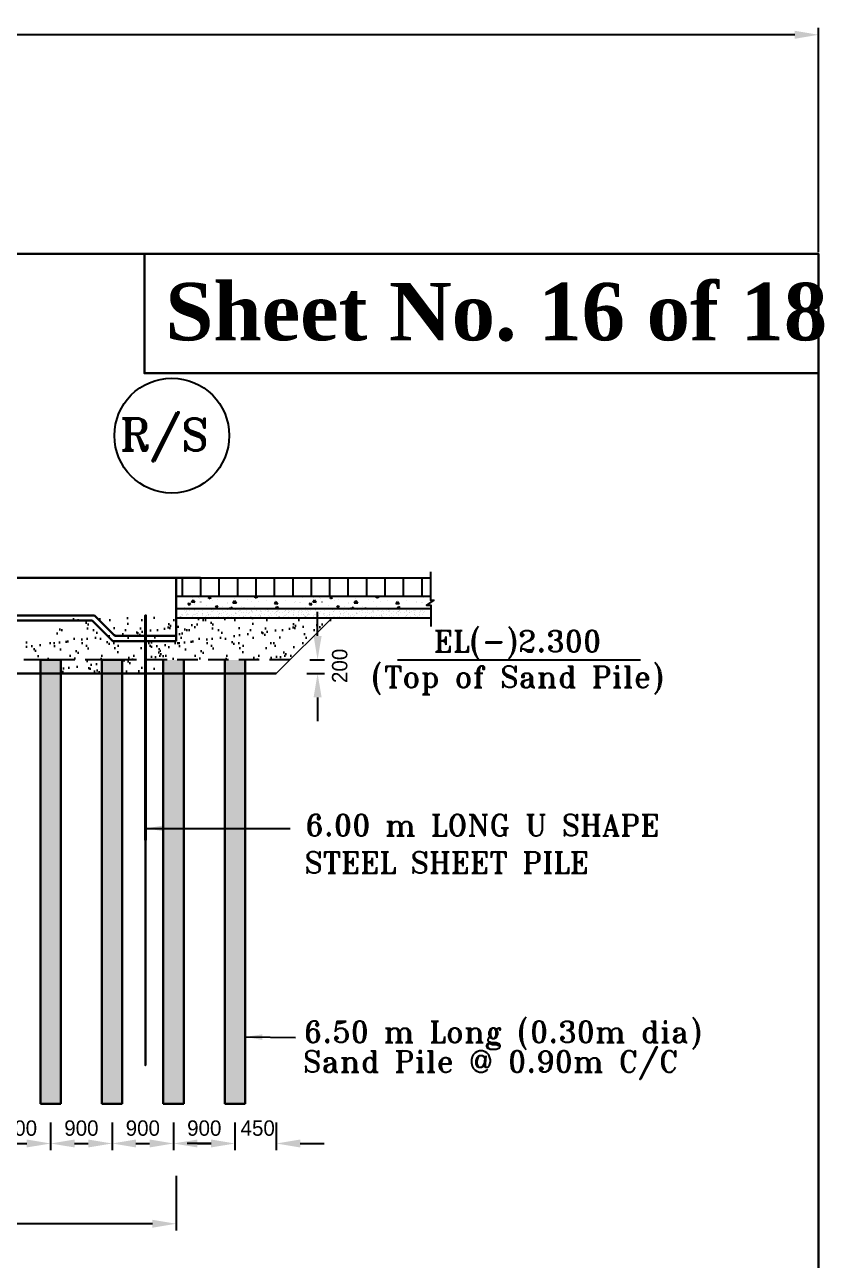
# Model space of a CAD drawing. Extents: x -1206532 to 786809, y -4288605 to 172932.
# Drawn here: x 489021 to 500734, y -4233488 to -4215402 of the extents above; entities that cross this region are included whole.
import ezdxf

# ---------------------------------------------------------------- set-up
doc = ezdxf.new("R2010")
doc.units = 0
doc.header["$LTSCALE"] = 300
doc.header["$MEASUREMENT"] = 0
doc.linetypes.add('DASHED', pattern=[0.75, 0.5, -0.25])
doc.layers.get('0').update_dxf_attribs({"linetype": 'CONTINUOUS'})
doc.layers.get('DEFPOINTS').update_dxf_attribs({"linetype": 'CONTINUOUS'})
doc.layers.add('LINE', color=7, linetype='CONTINUOUS')
doc.layers.add('Other line', color=7, linetype='CONTINUOUS', lineweight=15)
doc.styles.add('BIG', font='ROMANT.SHX')
doc.dimstyles.new('3', dxfattribs={"dimtxt": 225, "dimasz": 350, "dimexe": 100, "dimexo": 25, "dimgap": 9, "dimtad": 0, "dimdec": 0, "dimzin": 0, "dimdsep": 46, "dimtxsty": 'Standard', "dimcen": 0, "dimclrd": 5, "dimclre": 6, "dimclrt": 1, "dimadec": 0, "dimazin": 0, "dimtfac": 1, "dimtdec": 0, "dimtofl": 0, "dimtmove": 2, "dimatfit": 3, "dimfxl": 1, "dimtolj": 1, "dimtzin": 0, "dimarcsym": 0})
pattern_1 = [(37.5, (-172296.67, -1238010.54), (-4.724502, 144.5117827), [0, -114, 0, -127.5, 0, -121.875]), (7.5, (-172296.67, -1238010.54), (132.733253, 211.660955), [0, -61.5, 0, -102.75, 0, -39.375]), (327.5, (-172388.92, -1238010.54), (233.5606396, 0.424429), [0, -37.5, 0, -135, 0, -176.25]), (317.5, (-172388.92, -1238010.54), (225.459495, 65.825667), [0, -18.75, 0, -88.5, 0, -101.25])]
pattern_2 = [(37.5, (-171396.67, -1238010.54), (-4.724502, 144.5117827), [0, -114, 0, -127.5, 0, -121.875]), (7.5, (-171396.67, -1238010.54), (132.733253, 211.660955), [0, -61.5, 0, -102.75, 0, -39.375]), (327.5, (-171488.92, -1238010.54), (233.5606396, 0.424429), [0, -37.5, 0, -135, 0, -176.25]), (317.5, (-171488.92, -1238010.54), (225.459495, 65.825667), [0, -18.75, 0, -88.5, 0, -101.25])]
pattern_3 = [(37.5, (-147595.84, 279.79), (-9.449004, 289.023565), [0, -228, 0, -255, 0, -243.75]), (7.5, (-147595.84, 279.8), (265.466506, 423.32191), [0, -123, 0, -205.5, 0, -78.75]), (327.5, (-147780.34, 279.79), (467.12128, 0.848858), [0, -75, 0, -270, 0, -352.5]), (317.5, (-147780.34, 279.8), (450.91899, 131.651335), [0, -37.5, 0, -177, 0, -202.5])]
pattern_4 = [(37.5, (-174096.67, -1238010.54), (-4.724502, 144.5117827), [0, -114, 0, -127.5, 0, -121.875]), (7.5, (-174096.67, -1238010.54), (132.733253, 211.660955), [0, -61.5, 0, -102.75, 0, -39.375]), (327.5, (-174188.92, -1238010.54), (233.5606396, 0.424429), [0, -37.5, 0, -135, 0, -176.25]), (317.5, (-174188.92, -1238010.54), (225.459495, 65.825667), [0, -18.75, 0, -88.5, 0, -101.25])]
pattern_5 = [(37.5, (-173196.67, -1238010.54), (-4.724502, 144.5117827), [0, -114, 0, -127.5, 0, -121.875]), (7.5, (-173196.67, -1238010.54), (132.733253, 211.660955), [0, -61.5, 0, -102.75, 0, -39.375]), (327.5, (-173288.92, -1238010.54), (233.5606396, 0.424429), [0, -37.5, 0, -135, 0, -176.25]), (317.5, (-173288.92, -1238010.54), (225.459495, 65.825667), [0, -18.75, 0, -88.5, 0, -101.25])]

# ---------------------------------------------------------------- blocks, each defined once
blk = doc.blocks.new('*D510')
at = {"layer": 'DEFPOINTS', "color": 0, "lineweight": 30}
for p in [(500651, -4215549), (417919, -4218757), (500651, -4218757)]:
    blk.add_point(p, dxfattribs=at)
at = {"layer": 'LINE', "color": 6, "lineweight": -2}
for p, q in [((417919, -4218732), (417919, -4215449)), ((500651, -4218732), (500651, -4215449))]:
    blk.add_line(p, q, dxfattribs=at)
at = {"layer": 'LINE', "color": 5, "lineweight": -2}
for p, q in [((418269, -4215549), (458751, -4215549)), ((500301, -4215549), (459819, -4215549))]:
    blk.add_line(p, q, dxfattribs=at)
at = {"layer": 'LINE', "color": 5, "lineweight": 30}
for points in [[(418269, -4215491), (418269, -4215608), (417919, -4215549)], [(500301, -4215491), (500301, -4215608), (500651, -4215549)]]:
    blk.add_solid(points, dxfattribs=at)
at = {"layer": 'LINE', "color": 1, "lineweight": 30, "insert": (459285, -4215549), "char_height": 225, "attachment_point": 5}
blk.add_mtext('\\A1;82732', dxfattribs=at)
blk = doc.blocks.new('*D646')
at = {"layer": 'DEFPOINTS', "color": 0, "lineweight": 30}
for p in [(488501, -4231445), (489401, -4231445), (489401, -4231778)]:
    blk.add_point(p, dxfattribs=at)
at = {"layer": 'Other line', "color": 0, "linetype": 'ByBlock', "lineweight": -2}
for p, q in [((488501, -4231470), (488501, -4231878)), ((489401, -4231470), (489401, -4231878))]:
    blk.add_line(p, q, dxfattribs=at)
at = {"layer": 'Other line', "linetype": 'ByBlock', "lineweight": -2}
blk.add_line((488851, -4231778), (489051, -4231778), dxfattribs=at)
at = {"layer": 'Other line', "lineweight": 30}
for points in [[(488851, -4231720), (488851, -4231836), (488501, -4231778)], [(489051, -4231720), (489051, -4231836), (489401, -4231778)]]:
    blk.add_solid(points, dxfattribs=at)
at = {"layer": 'Other line', "color": 0, "lineweight": 30, "insert": (488951, -4231554), "char_height": 225, "attachment_point": 5}
blk.add_mtext('\\A1;900', dxfattribs=at)
blk = doc.blocks.new('*D647')
at = {"layer": 'DEFPOINTS', "color": 0, "lineweight": 30}
for p in [(491201, -4231445), (492101, -4231445), (492101, -4231778)]:
    blk.add_point(p, dxfattribs=at)
at = {"layer": 'Other line', "color": 0, "linetype": 'ByBlock', "lineweight": -2}
for p, q in [((491201, -4231470), (491201, -4231878)), ((492101, -4231470), (492101, -4231878))]:
    blk.add_line(p, q, dxfattribs=at)
at = {"layer": 'Other line', "linetype": 'ByBlock', "lineweight": -2}
blk.add_line((491551, -4231778), (491751, -4231778), dxfattribs=at)
at = {"layer": 'Other line', "lineweight": 30}
for points in [[(491551, -4231720), (491551, -4231836), (491201, -4231778)], [(491751, -4231720), (491751, -4231836), (492101, -4231778)]]:
    blk.add_solid(points, dxfattribs=at)
at = {"layer": 'Other line', "color": 0, "lineweight": 30, "insert": (491651, -4231554), "char_height": 225, "attachment_point": 5}
blk.add_mtext('\\A1;900', dxfattribs=at)
blk = doc.blocks.new('*D625')
at = {"layer": 'DEFPOINTS', "color": 0, "lineweight": 30}
for p in [(453331, -4224423), (491241, -4224423), (491241, -4232953)]:
    blk.add_point(p, dxfattribs=at)
at = {"layer": 'Other line', "color": 0, "linetype": 'ByBlock', "lineweight": -2}
for p, q in [((453331, -4232253), (453331, -4233053)), ((491241, -4232253), (491241, -4233053))]:
    blk.add_line(p, q, dxfattribs=at)
at = {"layer": 'Other line', "linetype": 'ByBlock', "lineweight": -2}
for p, q in [((453681, -4232953), (471382, -4232953)), ((490891, -4232953), (473190, -4232953))]:
    blk.add_line(p, q, dxfattribs=at)
at = {"layer": 'Other line', "lineweight": 30}
for points in [[(453681, -4232895), (453681, -4233011), (453331, -4232953)], [(490891, -4232895), (490891, -4233011), (491241, -4232953)]]:
    blk.add_solid(points, dxfattribs=at)
at = {"layer": 'Other line', "color": 0, "lineweight": 30, "insert": (472286, -4232953), "char_height": 500, "attachment_point": 5}
blk.add_mtext('\\A1;{\\fTimes New Roman|b0|i0|c0|p18;37840}', dxfattribs=at)
blk = doc.blocks.new('*D626')
at = {"layer": 'DEFPOINTS', "color": 0, "lineweight": 30}
for p in [(493174, -4224698), (493128, -4224898), (493311, -4224898)]:
    blk.add_point(p, dxfattribs=at)
at = {"layer": 'Other line', "linetype": 'ByBlock', "lineweight": -2}
for p, q in [((493311, -4224348), (493311, -4223998)), ((493311, -4225248), (493311, -4225598))]:
    blk.add_line(p, q, dxfattribs=at)
at = {"layer": 'Other line', "color": 0, "linetype": 'ByBlock', "lineweight": -2}
for p, q in [((493199, -4224698), (493411, -4224698)), ((493153, -4224898), (493411, -4224898))]:
    blk.add_line(p, q, dxfattribs=at)
at = {"layer": 'Other line', "lineweight": 30}
for points in [[(493253, -4224348), (493370, -4224348), (493311, -4224698)], [(493253, -4225248), (493370, -4225248), (493311, -4224898)]]:
    blk.add_solid(points, dxfattribs=at)
at = {"layer": 'Other line', "color": 0, "lineweight": 30, "insert": (493636, -4224787), "char_height": 225, "attachment_point": 5, "rotation": 90}
blk.add_mtext('\\A1;200', dxfattribs=at)
blk = doc.blocks.new('*D670')
at = {"layer": 'DEFPOINTS', "color": 0, "lineweight": 30}
for p in [(492101, -4231445), (492706, -4231445), (492706, -4231778)]:
    blk.add_point(p, dxfattribs=at)
at = {"layer": 'Other line', "color": 0, "linetype": 'ByBlock', "lineweight": -2}
for p, q in [((492101, -4231470), (492101, -4231878)), ((492706, -4231470), (492706, -4231878))]:
    blk.add_line(p, q, dxfattribs=at)
at = {"layer": 'Other line', "linetype": 'ByBlock', "lineweight": -2}
for p, q in [((491751, -4231778), (491401, -4231778)), ((493056, -4231778), (493406, -4231778))]:
    blk.add_line(p, q, dxfattribs=at)
at = {"layer": 'Other line', "lineweight": 30}
for points in [[(491751, -4231720), (491751, -4231836), (492101, -4231778)], [(493056, -4231720), (493056, -4231836), (492706, -4231778)]]:
    blk.add_solid(points, dxfattribs=at)
at = {"layer": 'Other line', "color": 0, "lineweight": 30, "insert": (492434, -4231554), "char_height": 225, "attachment_point": 5}
blk.add_mtext('\\A1;450', dxfattribs=at)
blk = doc.blocks.new('*D856')
at = {"layer": 'DEFPOINTS', "color": 0, "lineweight": 30}
for p in [(489401, -4231445), (490301, -4231445), (490301, -4231778)]:
    blk.add_point(p, dxfattribs=at)
at = {"layer": 'Other line', "color": 0, "linetype": 'ByBlock', "lineweight": -2}
for p, q in [((489401, -4231470), (489401, -4231878)), ((490301, -4231470), (490301, -4231878))]:
    blk.add_line(p, q, dxfattribs=at)
at = {"layer": 'Other line', "linetype": 'ByBlock', "lineweight": -2}
blk.add_line((489751, -4231778), (489951, -4231778), dxfattribs=at)
at = {"layer": 'Other line', "lineweight": 30}
for points in [[(489751, -4231720), (489751, -4231836), (489401, -4231778)], [(489951, -4231720), (489951, -4231836), (490301, -4231778)]]:
    blk.add_solid(points, dxfattribs=at)
at = {"layer": 'Other line', "color": 0, "lineweight": 30, "insert": (489851, -4231554), "char_height": 225, "attachment_point": 5}
blk.add_mtext('\\A1;900', dxfattribs=at)
blk = doc.blocks.new('*D857')
at = {"layer": 'DEFPOINTS', "color": 0, "lineweight": 30}
for p in [(490301, -4231445), (491201, -4231445), (491201, -4231778)]:
    blk.add_point(p, dxfattribs=at)
at = {"layer": 'Other line', "color": 0, "linetype": 'ByBlock', "lineweight": -2}
for p, q in [((490301, -4231470), (490301, -4231878)), ((491201, -4231470), (491201, -4231878))]:
    blk.add_line(p, q, dxfattribs=at)
at = {"layer": 'Other line', "linetype": 'ByBlock', "lineweight": -2}
blk.add_line((490651, -4231778), (490851, -4231778), dxfattribs=at)
at = {"layer": 'Other line', "lineweight": 30}
for points in [[(490651, -4231720), (490651, -4231836), (490301, -4231778)], [(490851, -4231720), (490851, -4231836), (491201, -4231778)]]:
    blk.add_solid(points, dxfattribs=at)
at = {"layer": 'Other line', "color": 0, "lineweight": 30, "insert": (490751, -4231554), "char_height": 225, "attachment_point": 5}
blk.add_mtext('\\A1;900', dxfattribs=at)

msp = doc.modelspace()

# ---------------------------------------------------------------- hatches: boundary and pattern name
at = {"layer": 'Other line', "lineweight": 30}
h = msp.add_hatch(dxfattribs=at)
h.set_pattern_fill('AR-SAND', color=0, scale=150, style=0)
h.set_pattern_definition(pattern_3)
h.paths.add_polyline_path([(491721.183, -4224083.492), (489470.625, -4224083.492), (489470.625, -4224098.492), (489470.625, -4224423.492), (489025.9, -4224423.492), (489025.9, -4224698.492), (491106.183, -4224698.492)])
h = msp.add_hatch(dxfattribs=at)
h.set_pattern_fill('AR-SAND', color=0, scale=150, style=0)
h.set_pattern_definition([(37.5, (-145765.12, 279.79), (-9.449004, 289.023565), [0, -228, 0, -255, 0, -243.75]), (7.5, (-145765.12, 279.8), (265.466506, 423.32191), [0, -123, 0, -205.5, 0, -78.75]), (327.5, (-145949.62, 279.79), (467.12128, 0.848858), [0, -75, 0, -270, 0, -352.5]), (317.5, (-145949.62, 279.8), (450.91899, 131.651335), [0, -37.5, 0, -177, 0, -202.5])])
h.paths.add_polyline_path([(493551.905, -4224083.492), (491301.346, -4224083.492), (491301.346, -4224098.492), (491301.346, -4224423.492), (490856.621, -4224423.492), (490856.621, -4224698.492), (492936.905, -4224698.492)])
h = msp.add_hatch(dxfattribs=at)
h.set_pattern_fill('AR-SAND', color=0, scale=75, style=0)
h.set_pattern_definition(pattern_4)
h.paths.add_polyline_path([(489250.625, -4231198.492), (489550.625, -4231198.492), (489550.625, -4224698.492), (489250.625, -4224698.492)])
h = msp.add_hatch(dxfattribs=at)
h.set_pattern_fill('AR-SAND', color=0, scale=75, style=0)
h.set_pattern_definition(pattern_4)
h.paths.add_polyline_path([(489250.625, -4231198.492), (489550.625, -4231198.492), (489550.625, -4224698.492), (489250.625, -4224698.492)])
h = msp.add_hatch(dxfattribs=at)
h.set_pattern_fill('AR-SAND', color=0, scale=150, style=0)
h.set_pattern_definition(pattern_3)
h.paths.add_polyline_path([(490150.625, -4224698.492), (489550.625, -4224698.492), (489550.625, -4224898.492), (490150.625, -4224898.492)])
h = msp.add_hatch(dxfattribs=at)
h.set_pattern_fill('AR-SAND', color=0, scale=75, style=0)
h.set_pattern_definition(pattern_5)
h.paths.add_polyline_path([(490150.625, -4231198.492), (490450.625, -4231198.492), (490450.625, -4224698.492), (490150.625, -4224698.492)])
h = msp.add_hatch(dxfattribs=at)
h.set_pattern_fill('AR-SAND', color=0, scale=75, style=0)
h.set_pattern_definition(pattern_5)
h.paths.add_polyline_path([(490150.625, -4231198.492), (490450.625, -4231198.492), (490450.625, -4224698.492), (490150.625, -4224698.492)])
h = msp.add_hatch(dxfattribs=at)
h.set_pattern_fill('AR-SAND', color=0, scale=150, style=0)
h.set_pattern_definition(pattern_3)
h.paths.add_polyline_path([(491106.183, -4224698.492), (490450.625, -4224698.492), (490450.625, -4224898.492), (490906.183, -4224898.492)])
h = msp.add_hatch(dxfattribs=at)
h.set_pattern_fill('AR-SAND', color=0, scale=75, style=0)
h.set_pattern_definition(pattern_1)
h.paths.add_polyline_path([(491050.625, -4231198.492), (491350.625, -4231198.492), (491350.625, -4224698.492), (491050.625, -4224698.492)])
h = msp.add_hatch(dxfattribs=at)
h.set_pattern_fill('AR-SAND', color=0, scale=75, style=0)
h.set_pattern_definition(pattern_1)
h.paths.add_polyline_path([(491050.625, -4231198.492), (491350.625, -4231198.492), (491350.625, -4224698.492), (491050.625, -4224698.492)])
h = msp.add_hatch(dxfattribs=at)
h.set_pattern_fill('AR-SAND', color=0, scale=75, style=0)
h.set_pattern_definition(pattern_2)
h.paths.add_polyline_path([(491950.625, -4231198.492), (492250.625, -4231198.492), (492250.625, -4224698.492), (491950.625, -4224698.492)])
h = msp.add_hatch(dxfattribs=at)
h.set_pattern_fill('AR-SAND', color=0, scale=75, style=0)
h.set_pattern_definition(pattern_2)
h.paths.add_polyline_path([(491950.625, -4231198.492), (492250.625, -4231198.492), (492250.625, -4224698.492), (491950.625, -4224698.492)])

# ---------------------------------------------------------------- linework, layer by layer
at = {"linetype": 'ByBlock', "lineweight": 30}
for points in [[(417918.972, -4277260.338), (417918.972, -4218757.224), (500650.648, -4218757.224), (500650.648, -4277260.338), (417918.972, -4277260.338)], [(500650.648, -4218757.224), (490773.166, -4218757.224), (490773.166, -4220503.207), (500650.648, -4220503.207)]]:
    msp.add_lwpolyline(points, close=True, dxfattribs=at)
at = {"layer": 'LINE'}
for p, q in [((491241.172, -4223498.492), (494964.906, -4223498.492)), ((491331.172, -4223768.492), (491331.172, -4223498.492)), ((491601.172, -4223768.492), (491601.172, -4223498.492)), ((491871.172, -4223768.492), (491871.172, -4223498.492)), ((492141.172, -4223768.492), (492141.172, -4223498.492)), ((492411.172, -4223768.492), (492411.172, -4223498.492)), ((492681.172, -4223768.492), (492681.172, -4223498.492)), ((492951.172, -4223768.492), (492951.172, -4223498.492)), ((493221.172, -4223768.492), (493221.172, -4223498.492)), ((493491.172, -4223768.492), (493491.172, -4223498.492)), ((493761.172, -4223768.492), (493761.172, -4223498.492)), ((494031.172, -4223768.492), (494031.172, -4223498.492)), ((494301.172, -4223768.492), (494301.172, -4223498.492)), ((494571.172, -4223768.492), (494571.172, -4223498.492)), ((494841.172, -4223768.492), (494841.172, -4223498.492)), ((491241.172, -4223768.492), (494964.906, -4223768.492)), ((491720.108, -4223802.208), (491725.26, -4223775.704)), ((491725.167, -4223775.632), (491750.847, -4223788.408)), ((492398.258, -4223790.798), (492402.594, -4223768.492)), ((492398.258, -4223790.798), (492429.09, -4223777.071)), ((492411.901, -4223768.492), (492428.997, -4223776.998)), ((492571.486, -4223780.466), (492571.486, -4223780.466)), ((492630.643, -4223781.751), (492630.643, -4223781.751)), ((493076.408, -4223779.389), (493078.526, -4223768.492)), ((493498.055, -4223802.208), (493503.206, -4223775.704)), ((493503.113, -4223775.632), (493528.794, -4223788.408)), ((494176.204, -4223790.798), (494180.54, -4223768.492)), ((494176.204, -4223790.798), (494207.036, -4223777.071)), ((494189.847, -4223768.492), (494206.943, -4223776.998)), ((494349.432, -4223780.466), (494349.432, -4223780.466)), ((494408.589, -4223781.751), (494408.589, -4223781.751)), ((494854.354, -4223779.389), (494856.472, -4223768.492)), ((491241.172, -4223948.492), (494972.234, -4223948.492)), ((491353.707, -4223948.492), (491355.274, -4223940.432)), ((491355.181, -4223940.36), (491371.527, -4223948.492)), ((491395.211, -4223935.326), (491395.211, -4223935.326)), ((491413.104, -4223886.198), (491430.459, -4223865.515)), ((491413.104, -4223886.198), (491446.726, -4223889.139)), ((491422.628, -4223962.014), (491422.628, -4223962.014)), ((491430.014, -4223893.727), (491430.014, -4223893.727)), ((491430.366, -4223865.442), (491446.632, -4223889.067)), ((491452.095, -4223895.525), (491452.095, -4223895.525)), ((491462.991, -4223851.101), (491486.901, -4223818.412)), ((491462.991, -4223851.101), (491513.605, -4223852.147)), ((491476.445, -4223785.692), (491476.445, -4223785.692)), ((491486.823, -4223818.357), (491513.527, -4223852.092)), ((491495.582, -4223960.283), (491495.582, -4223960.283)), ((491501.031, -4223889.363), (491501.031, -4223889.363)), ((491566.391, -4223789.081), (491566.391, -4223789.081)), ((491571.428, -4223950.298), (491571.428, -4223950.298)), ((491576.305, -4223794.972), (491576.305, -4223794.972)), ((491601.172, -4223852.097), (491601.172, -4223849.117)), ((491617.653, -4223957.97), (491617.653, -4223957.97)), ((491639.223, -4223935.52), (491639.223, -4223935.52)), ((491652.132, -4223949.46), (491652.132, -4223949.46)), ((491686.101, -4223897.029), (491686.101, -4223897.029)), ((491720.108, -4223802.208), (491750.94, -4223788.481)), ((491728.515, -4223953.792), (491728.515, -4223953.792)), ((491750.318, -4223956.147), (491750.318, -4223956.147)), ((491775.601, -4223830.874), (491775.601, -4223830.874)), ((491805.385, -4223955.927), (491805.385, -4223955.927)), ((491811.785, -4223954.611), (491811.785, -4223954.611)), ((491816.563, -4223921.496), (491833.918, -4223900.813)), ((491816.563, -4223921.496), (491850.185, -4223924.437)), ((491833.825, -4223900.74), (491850.091, -4223924.364)), ((491839.341, -4223819.121), (491839.341, -4223819.121)), ((491870.759, -4223960.352), (491870.759, -4223960.352)), ((491881.767, -4223960.259), (491881.767, -4223960.259)), ((491921.447, -4223912.367), (491921.447, -4223912.367)), ((491958.637, -4223962.395), (491958.637, -4223962.395)), ((491984.81, -4223872.666), (491984.81, -4223872.666)), ((491985.021, -4223857.676), (491985.021, -4223857.676)), ((491991.534, -4223956.914), (491991.534, -4223956.914)), ((492006.809, -4223950.567), (492006.809, -4223950.567)), ((492029.639, -4223948.492), (492033.424, -4223929.023)), ((492033.331, -4223928.95), (492059.011, -4223941.727)), ((492044.071, -4223948.492), (492059.104, -4223941.799)), ((492063.054, -4223956.698), (492063.054, -4223956.698)), ((492064.39, -4223917.558), (492064.39, -4223917.558)), ((492070.361, -4223863.656), (492094.272, -4223830.967)), ((492070.361, -4223863.656), (492120.975, -4223864.702)), ((492088.74, -4223807.724), (492088.74, -4223807.724)), ((492094.193, -4223830.912), (492120.897, -4223864.646)), ((492112.466, -4223949.879), (492112.466, -4223949.879)), ((492194.019, -4223914.459), (492194.019, -4223914.459)), ((492226.988, -4223948.492), (492237.377, -4223936.111)), ((492237.284, -4223936.037), (492245.859, -4223948.492)), ((492270.013, -4223953.363), (492270.013, -4223953.363)), ((492280.596, -4223818.763), (492280.596, -4223818.763)), ((492346.123, -4223837.814), (492346.123, -4223837.814)), ((492390.391, -4223920.82), (492390.391, -4223920.82)), ((492423.266, -4223959.83), (492423.266, -4223959.83)), ((492451.637, -4223841.153), (492451.637, -4223841.153)), ((492554.68, -4223963.097), (492554.68, -4223963.097)), ((492557.166, -4223830.209), (492557.166, -4223830.209)), ((492560.822, -4223962.268), (492560.822, -4223962.268)), ((492627.179, -4223953.553), (492627.179, -4223953.553)), ((492676.685, -4223939.59), (492676.685, -4223939.59)), ((492677.731, -4223876.211), (492701.642, -4223843.523)), ((492677.731, -4223876.211), (492728.345, -4223877.257)), ((492681.281, -4223882.523), (492681.281, -4223882.523)), ((492701.035, -4223829.757), (492701.035, -4223829.757)), ((492701.564, -4223843.466), (492728.267, -4223877.201)), ((492706.422, -4223944.117), (492711.574, -4223917.613)), ((492706.422, -4223944.117), (492737.254, -4223930.39)), ((492711.48, -4223917.54), (492737.161, -4223930.317)), ((492839.852, -4223823.543), (492839.852, -4223823.543)), ((492949.978, -4223954.865), (492949.978, -4223954.865)), ((492977.583, -4223853.214), (492977.583, -4223853.214)), ((492980.202, -4223843.17), (492980.202, -4223843.17)), ((493049.062, -4223865.336), (493049.062, -4223865.336)), ((493063.932, -4223863.185), (493063.932, -4223863.185)), ((493076.977, -4223961.037), (493076.977, -4223961.037)), ((493089.997, -4223945.226), (493089.997, -4223945.226)), ((493131.654, -4223948.492), (493133.221, -4223940.432)), ((493133.127, -4223940.36), (493149.473, -4223948.492)), ((493173.157, -4223935.326), (493173.157, -4223935.326)), ((493191.05, -4223886.198), (493208.406, -4223865.515)), ((493191.05, -4223886.198), (493224.672, -4223889.139)), ((493200.575, -4223962.014), (493200.575, -4223962.014)), ((493207.96, -4223893.727), (493207.96, -4223893.727)), ((493208.312, -4223865.442), (493224.579, -4223889.067)), ((493230.041, -4223895.525), (493230.041, -4223895.525)), ((493240.937, -4223851.101), (493264.848, -4223818.412)), ((493240.937, -4223851.101), (493291.551, -4223852.147)), ((493254.391, -4223785.692), (493254.391, -4223785.692)), ((493264.77, -4223818.357), (493291.473, -4223852.092)), ((493273.528, -4223960.283), (493273.528, -4223960.283)), ((493278.977, -4223889.363), (493278.977, -4223889.363)), ((493344.338, -4223789.081), (493344.338, -4223789.081)), ((493349.374, -4223950.298), (493349.374, -4223950.298)), ((493354.252, -4223794.972), (493354.252, -4223794.972)), ((493379.118, -4223852.097), (493379.118, -4223849.117)), ((493395.599, -4223957.97), (493395.599, -4223957.97)), ((493417.17, -4223935.52), (493417.17, -4223935.52)), ((493430.078, -4223949.46), (493430.078, -4223949.46)), ((493464.047, -4223897.029), (493464.047, -4223897.029)), ((493498.055, -4223802.208), (493528.887, -4223788.481)), ((493506.461, -4223953.792), (493506.461, -4223953.792)), ((493528.264, -4223956.147), (493528.264, -4223956.147)), ((493553.547, -4223830.874), (493553.547, -4223830.874)), ((493583.331, -4223955.927), (493583.331, -4223955.927)), ((493589.731, -4223954.611), (493589.731, -4223954.611)), ((493594.509, -4223921.496), (493611.865, -4223900.813)), ((493594.509, -4223921.496), (493628.131, -4223924.437)), ((493611.771, -4223900.74), (493628.038, -4223924.364)), ((493617.288, -4223819.121), (493617.288, -4223819.121)), ((493648.705, -4223960.352), (493648.705, -4223960.352)), ((493659.714, -4223960.259), (493659.714, -4223960.259)), ((493699.394, -4223912.367), (493699.394, -4223912.367)), ((493736.584, -4223962.395), (493736.584, -4223962.395)), ((493762.756, -4223872.666), (493762.756, -4223872.666)), ((493762.968, -4223857.676), (493762.968, -4223857.676)), ((493769.48, -4223956.914), (493769.48, -4223956.914)), ((493784.755, -4223950.567), (493784.755, -4223950.567)), ((493807.586, -4223948.492), (493811.37, -4223929.023)), ((493811.277, -4223928.95), (493836.957, -4223941.727)), ((493822.018, -4223948.492), (493837.051, -4223941.799)), ((493841, -4223956.698), (493841, -4223956.698)), ((493842.337, -4223917.558), (493842.337, -4223917.558)), ((493848.307, -4223863.656), (493872.218, -4223830.967)), ((493848.307, -4223863.656), (493898.921, -4223864.702)), ((493866.686, -4223807.724), (493866.686, -4223807.724)), ((493872.14, -4223830.912), (493898.844, -4223864.646)), ((493890.412, -4223949.879), (493890.412, -4223949.879)), ((493971.966, -4223914.459), (493971.966, -4223914.459)), ((494004.934, -4223948.492), (494015.323, -4223936.111)), ((494015.23, -4223936.037), (494023.806, -4223948.492)), ((494047.96, -4223953.363), (494047.96, -4223953.363)), ((494058.542, -4223818.763), (494058.542, -4223818.763)), ((494124.07, -4223837.814), (494124.07, -4223837.814)), ((494168.338, -4223920.82), (494168.338, -4223920.82)), ((494201.212, -4223959.83), (494201.212, -4223959.83)), ((494229.583, -4223841.153), (494229.583, -4223841.153)), ((494332.626, -4223963.097), (494332.626, -4223963.097)), ((494335.112, -4223830.209), (494335.112, -4223830.209)), ((494338.768, -4223962.268), (494338.768, -4223962.268)), ((494405.126, -4223953.553), (494405.126, -4223953.553)), ((494454.632, -4223939.59), (494454.632, -4223939.59)), ((494455.678, -4223876.211), (494479.588, -4223843.523)), ((494455.678, -4223876.211), (494506.292, -4223877.257)), ((494459.227, -4223882.523), (494459.227, -4223882.523)), ((494478.981, -4223829.757), (494478.981, -4223829.757)), ((494479.51, -4223843.466), (494506.214, -4223877.201)), ((494484.368, -4223944.117), (494489.52, -4223917.613)), ((494484.368, -4223944.117), (494515.2, -4223930.39)), ((494489.427, -4223917.54), (494515.107, -4223930.317)), ((494617.799, -4223823.543), (494617.799, -4223823.543)), ((494727.925, -4223954.865), (494727.925, -4223954.865)), ((494755.529, -4223853.214), (494755.529, -4223853.214)), ((494758.148, -4223843.17), (494758.148, -4223843.17)), ((494827.008, -4223865.336), (494827.008, -4223865.336)), ((494841.878, -4223863.185), (494841.878, -4223863.185)), ((494854.924, -4223961.037), (494854.924, -4223961.037)), ((494867.943, -4223945.226), (494867.943, -4223945.226)), ((491241.172, -4224083.492), (494972.234, -4224083.492)), ((491322.737, -4224039.769), (491322.737, -4224039.769)), ((491325.701, -4224036.39), (491325.701, -4224036.39)), ((491338.729, -4224052.057), (491338.729, -4224052.057)), ((491355.268, -4223978.756), (491355.268, -4223978.756)), ((491374.611, -4223998.859), (491374.611, -4223998.859)), ((491384.538, -4224045.586), (491384.538, -4224045.586)), ((491385.029, -4224034.347), (491385.029, -4224034.347)), ((491387.345, -4223981.297), (491387.345, -4223981.297)), ((491393.354, -4223984.477), (491393.354, -4223984.477)), ((491399.607, -4224041.904), (491399.607, -4224041.904)), ((491404.477, -4224019.937), (491404.477, -4224019.937)), ((491414.574, -4224042.072), (491414.574, -4224042.072)), ((491427.767, -4223969.211), (491427.767, -4223969.211)), ((491471.815, -4224069.876), (491471.815, -4224069.876)), ((491475.99, -4224046.236), (491475.99, -4224046.236)), ((491487.074, -4224032.527), (491487.074, -4224032.527)), ((491505.47, -4224038.551), (491505.47, -4224038.551)), ((491508.12, -4223977.859), (491508.12, -4223977.859)), ((491508.611, -4223966.62), (491508.611, -4223966.62)), ((491520.725, -4224032.346), (491520.725, -4224032.346)), ((491539.468, -4224017.964), (491539.468, -4224017.964)), ((491552.86, -4224048.371), (491552.86, -4224048.371)), ((491554.889, -4224023.599), (491554.889, -4224023.599)), ((491557.73, -4224026.405), (491557.73, -4224026.405)), ((491568.743, -4223995.5), (491568.743, -4223995.5)), ((491626.245, -4224035.113), (491626.245, -4224035.113)), ((491626.736, -4224023.874), (491626.736, -4224023.874)), ((491629.052, -4223970.825), (491629.052, -4223970.825)), ((491629.243, -4224052.703), (491629.243, -4224052.703)), ((491630.734, -4224013.614), (491630.734, -4224013.614)), ((491666.839, -4224065.832), (491666.839, -4224065.832)), ((491685.582, -4224051.45), (491685.582, -4224051.45)), ((491690.041, -4224076.929), (491690.041, -4224076.929)), ((491703.234, -4224004.069), (491703.234, -4224004.069)), ((491706.113, -4224054.839), (491706.113, -4224054.839)), ((491710.983, -4224032.872), (491710.983, -4224032.872)), ((491714.857, -4224028.987), (491714.857, -4224028.987)), ((491744.861, -4224081.128), (491744.861, -4224081.128)), ((491747.177, -4224028.079), (491747.177, -4224028.079)), ((491749.827, -4223967.386), (491749.827, -4223967.386)), ((491762.54, -4224067.384), (491762.54, -4224067.384)), ((491763.767, -4223991.456), (491763.767, -4223991.456)), ((491771.048, -4223995.141), (491771.048, -4223995.141)), ((491782.496, -4224059.171), (491782.496, -4224059.171)), ((491782.51, -4223977.074), (491782.51, -4223977.074)), ((491830.355, -4224058.456), (491830.355, -4224058.456)), ((491846.894, -4223985.156), (491846.894, -4223985.156)), ((491859.366, -4224061.306), (491859.366, -4224061.306)), ((491860.971, -4224062.473), (491860.971, -4224062.473)), ((491864.236, -4224039.339), (491864.236, -4224039.339)), ((491867.952, -4224024.64), (491867.952, -4224024.64)), ((491868.443, -4224013.401), (491868.443, -4224013.401)), ((491906.201, -4224048.471), (491906.201, -4224048.471)), ((491909.881, -4224024.943), (491909.881, -4224024.943)), ((491919.393, -4223975.611), (491919.393, -4223975.611)), ((491928.624, -4224010.561), (491928.624, -4224010.561)), ((491935.749, -4224065.638), (491935.749, -4224065.638)), ((491957.899, -4223988.097), (491957.899, -4223988.097)), ((491978.7, -4224038.926), (491978.7, -4224038.926)), ((491986.077, -4224081.895), (491986.077, -4224081.895)), ((491986.568, -4224070.655), (491986.568, -4224070.655)), ((491987.208, -4223966.683), (491987.208, -4223966.683)), ((491988.884, -4224017.606), (491988.884, -4224017.606)), ((492012.619, -4224067.773), (492012.619, -4224067.773)), ((492017.489, -4224045.807), (492017.489, -4224045.807)), ((492035.02, -4223966.727), (492035.02, -4223966.727)), ((492046.515, -4224029.998), (492046.515, -4224029.998)), ((492055.995, -4224058.429), (492055.995, -4224058.429)), ((492074.738, -4224044.047), (492074.738, -4224044.047)), ((492089.002, -4224072.105), (492089.002, -4224072.105)), ((492104.013, -4224021.583), (492104.013, -4224021.583)), ((492107.009, -4224074.86), (492107.009, -4224074.86)), ((492109.659, -4224014.168), (492109.659, -4224014.168)), ((492110.15, -4224002.928), (492110.15, -4224002.928)), ((492111.89, -4223968.862), (492111.89, -4223968.862)), ((492122.36, -4224020.013), (492122.36, -4224020.013)), ((492152.923, -4223984.053), (492152.923, -4223984.053)), ((492165.872, -4224074.241), (492165.872, -4224074.241)), ((492170.742, -4224052.274), (492170.742, -4224052.274)), ((492171.666, -4223969.671), (492171.666, -4223969.671)), ((492181.667, -4224083.329), (492181.667, -4224083.329)), ((492188.273, -4223973.194), (492188.273, -4223973.194)), ((492194.86, -4224010.468), (492194.86, -4224010.468)), ((492220.852, -4224077.533), (492220.852, -4224077.533)), ((492227.784, -4224071.422), (492227.784, -4224071.422)), ((492228.275, -4224060.182), (492228.275, -4224060.182)), ((492230.591, -4224007.133), (492230.591, -4224007.133)), ((492242.255, -4224078.573), (492242.255, -4224078.573)), ((492250.127, -4224055.07), (492250.127, -4224055.07)), ((492254.167, -4224073.784), (492254.167, -4224073.784)), ((492262.675, -4224001.54), (492262.675, -4224001.54)), ((492265.143, -4223975.329), (492265.143, -4223975.329)), ((492299.037, -4224017.54), (492299.037, -4224017.54)), ((492317.78, -4224003.158), (492317.78, -4224003.158)), ((492319.125, -4224080.708), (492319.125, -4224080.708)), ((492321.981, -4224064.856), (492321.981, -4224064.856)), ((492323.995, -4224058.741), (492323.995, -4224058.741)), ((492338.52, -4223991.555), (492338.52, -4223991.555)), ((492341.526, -4223979.661), (492341.526, -4223979.661)), ((492347.055, -4223980.694), (492347.055, -4223980.694)), ((492348.716, -4224064.387), (492348.716, -4224064.387)), ((492351.366, -4224003.695), (492351.366, -4224003.695)), ((492351.857, -4223992.455), (492351.857, -4223992.455)), ((492397.827, -4224054.871), (492397.827, -4224054.871)), ((492411.02, -4223982.01), (492411.02, -4223982.01)), ((492418.396, -4223981.797), (492418.396, -4223981.797)), ((492445.151, -4224051.026), (492445.151, -4224051.026)), ((492463.894, -4224036.644), (492463.894, -4224036.644)), ((492469.491, -4224060.949), (492469.491, -4224060.949)), ((492469.982, -4224049.71), (492469.982, -4224049.71)), ((492470.326, -4224045.326), (492470.326, -4224045.326)), ((492472.298, -4223996.66), (492472.298, -4223996.66)), ((492477.248, -4224065.209), (492477.248, -4224065.209)), ((492478.834, -4223973.083), (492478.834, -4223973.083)), ((492493.169, -4224014.18), (492493.169, -4224014.18)), ((492494.779, -4223986.129), (492494.779, -4223986.129)), ((492538.141, -4224036.398), (492538.141, -4224036.398)), ((492542.079, -4223976.65), (492542.079, -4223976.65)), ((492571.649, -4223988.264), (492571.649, -4223988.264)), ((492576.519, -4223966.297), (492576.519, -4223966.297)), ((492590.423, -4224053.914), (492590.423, -4224053.914)), ((492593.073, -4223993.222), (492593.073, -4223993.222)), ((492593.564, -4223981.983), (492593.564, -4223981.983)), ((492610.008, -4224070.13), (492610.008, -4224070.13)), ((492613.987, -4224026.413), (492613.987, -4224026.413)), ((492630.501, -4224071.676), (492630.501, -4224071.676)), ((492639.283, -4224047.667), (492639.283, -4224047.667)), ((492648.032, -4223992.596), (492648.032, -4223992.596)), ((492686.486, -4224016.868), (492686.486, -4224016.868)), ((492688.193, -4224010.136), (492688.193, -4224010.136)), ((492706.936, -4223995.754), (492706.936, -4223995.754)), ((492711.198, -4224050.476), (492711.198, -4224050.476)), ((492711.689, -4224039.237), (492711.689, -4224039.237)), ((492714.005, -4223986.187), (492714.005, -4223986.187)), ((492724.902, -4223994.731), (492724.902, -4223994.731)), ((492729.772, -4223972.765), (492729.772, -4223972.765)), ((492736.211, -4223973.291), (492736.211, -4223973.291)), ((492745.793, -4224080.184), (492745.793, -4224080.184)), ((492754.301, -4224007.94), (492754.301, -4224007.94)), ((492783.753, -4224078.143), (492783.753, -4224078.143)), ((492785.397, -4224081.153), (492785.397, -4224081.153)), ((492801.285, -4223999.063), (492801.285, -4223999.063)), ((492813.608, -4224071.256), (492813.608, -4224071.256)), ((492830.146, -4223997.955), (492830.146, -4223997.955)), ((492832.13, -4224043.441), (492832.13, -4224043.441)), ((492834.307, -4224043.623), (492834.307, -4224043.623)), ((492834.78, -4223982.749), (492834.78, -4223982.749)), ((492835.27, -4223971.51), (492835.27, -4223971.51)), ((492853.05, -4224029.241), (492853.05, -4224029.241)), ((492878.155, -4224001.199), (492878.155, -4224001.199)), ((492882.325, -4224006.777), (492882.325, -4224006.777)), ((492883.025, -4223979.232), (492883.025, -4223979.232)), ((492889.453, -4224061.27), (492889.453, -4224061.27)), ((492902.646, -4223988.41), (492902.646, -4223988.41)), ((492931.235, -4223969.247), (492931.235, -4223969.247)), ((492952.905, -4224040.003), (492952.905, -4224040.003)), ((492953.395, -4224028.764), (492953.395, -4224028.764)), ((492954.538, -4224005.531), (492954.538, -4224005.531)), ((492955.712, -4223975.714), (492955.712, -4223975.714)), ((492961.953, -4224051.726), (492961.953, -4224051.726)), ((492970.461, -4223979.482), (492970.461, -4223979.482)), ((492980.421, -4224077.109), (492980.421, -4224077.109)), ((492999.164, -4224062.727), (492999.164, -4224062.727)), ((493028.439, -4224040.264), (493028.439, -4224040.264)), ((493029.767, -4224042.798), (493029.767, -4224042.798)), ((493031.408, -4224007.666), (493031.408, -4224007.666)), ((493036.278, -4223985.699), (493036.278, -4223985.699)), ((493046.306, -4223969.497), (493046.306, -4223969.497)), ((493073.837, -4224032.968), (493073.837, -4224032.968)), ((493076.487, -4223972.276), (493076.487, -4223972.276)), ((493077.349, -4224002.733), (493077.349, -4224002.733)), ((493096.092, -4223988.351), (493096.092, -4223988.351)), ((493100.684, -4224039.769), (493100.684, -4224039.769)), ((493103.647, -4224036.39), (493103.647, -4224036.39)), ((493116.675, -4224052.057), (493116.675, -4224052.057)), ((493133.214, -4223978.756), (493133.214, -4223978.756)), ((493152.557, -4223998.859), (493152.557, -4223998.859)), ((493162.485, -4224045.586), (493162.485, -4224045.586)), ((493162.976, -4224034.347), (493162.976, -4224034.347)), ((493165.292, -4223981.297), (493165.292, -4223981.297)), ((493171.3, -4223984.477), (493171.3, -4223984.477)), ((493177.554, -4224041.904), (493177.554, -4224041.904)), ((493182.423, -4224019.937), (493182.423, -4224019.937)), ((493192.521, -4224042.072), (493192.521, -4224042.072)), ((493205.713, -4223969.211), (493205.713, -4223969.211)), ((493249.761, -4224069.876), (493249.761, -4224069.876)), ((493253.937, -4224046.236), (493253.937, -4224046.236)), ((493265.02, -4224032.527), (493265.02, -4224032.527)), ((493283.417, -4224038.551), (493283.417, -4224038.551)), ((493286.067, -4223977.859), (493286.067, -4223977.859)), ((493286.557, -4223966.62), (493286.557, -4223966.62)), ((493298.671, -4224032.346), (493298.671, -4224032.346)), ((493317.414, -4224017.964), (493317.414, -4224017.964)), ((493330.806, -4224048.371), (493330.806, -4224048.371)), ((493332.835, -4224023.599), (493332.835, -4224023.599)), ((493335.676, -4224026.405), (493335.676, -4224026.405)), ((493346.689, -4223995.5), (493346.689, -4223995.5)), ((493404.192, -4224035.113), (493404.192, -4224035.113)), ((493404.682, -4224023.874), (493404.682, -4224023.874)), ((493406.999, -4223970.825), (493406.999, -4223970.825)), ((493407.189, -4224052.703), (493407.189, -4224052.703)), ((493408.681, -4224013.614), (493408.681, -4224013.614)), ((493444.785, -4224065.832), (493444.785, -4224065.832)), ((493463.528, -4224051.45), (493463.528, -4224051.45)), ((493467.987, -4224076.929), (493467.987, -4224076.929)), ((493481.18, -4224004.069), (493481.18, -4224004.069)), ((493484.059, -4224054.839), (493484.059, -4224054.839)), ((493488.929, -4224032.872), (493488.929, -4224032.872)), ((493492.803, -4224028.987), (493492.803, -4224028.987)), ((493522.807, -4224081.128), (493522.807, -4224081.128)), ((493525.124, -4224028.079), (493525.124, -4224028.079)), ((493527.773, -4223967.386), (493527.773, -4223967.386)), ((493540.487, -4224067.384), (493540.487, -4224067.384)), ((493541.713, -4223991.456), (493541.713, -4223991.456)), ((493548.995, -4223995.141), (493548.995, -4223995.141)), ((493560.442, -4224059.171), (493560.442, -4224059.171)), ((493560.456, -4223977.074), (493560.456, -4223977.074)), ((493608.302, -4224058.456), (493608.302, -4224058.456)), ((493624.84, -4223985.156), (493624.84, -4223985.156)), ((493637.312, -4224061.306), (493637.312, -4224061.306)), ((493638.917, -4224062.473), (493638.917, -4224062.473)), ((493642.182, -4224039.339), (493642.182, -4224039.339)), ((493645.899, -4224024.64), (493645.899, -4224024.64)), ((493646.389, -4224013.401), (493646.389, -4224013.401)), ((493684.147, -4224048.471), (493684.147, -4224048.471)), ((493687.827, -4224024.943), (493687.827, -4224024.943)), ((493697.34, -4223975.611), (493697.34, -4223975.611)), ((493706.57, -4224010.561), (493706.57, -4224010.561)), ((493713.695, -4224065.638), (493713.695, -4224065.638)), ((493735.845, -4223988.097), (493735.845, -4223988.097)), ((493756.646, -4224038.926), (493756.646, -4224038.926)), ((493764.024, -4224081.895), (493764.024, -4224081.895)), ((493764.514, -4224070.655), (493764.514, -4224070.655)), ((493765.155, -4223966.683), (493765.155, -4223966.683)), ((493766.83, -4224017.606), (493766.83, -4224017.606)), ((493790.565, -4224067.773), (493790.565, -4224067.773)), ((493795.435, -4224045.807), (493795.435, -4224045.807)), ((493812.967, -4223966.727), (493812.967, -4223966.727)), ((493824.461, -4224029.998), (493824.461, -4224029.998)), ((493833.941, -4224058.429), (493833.941, -4224058.429)), ((493852.684, -4224044.047), (493852.684, -4224044.047)), ((493866.948, -4224072.105), (493866.948, -4224072.105)), ((493881.959, -4224021.583), (493881.959, -4224021.583)), ((493884.956, -4224074.86), (493884.956, -4224074.86)), ((493887.605, -4224014.168), (493887.605, -4224014.168)), ((493888.096, -4224002.928), (493888.096, -4224002.928)), ((493889.837, -4223968.862), (493889.837, -4223968.862)), ((493900.307, -4224020.013), (493900.307, -4224020.013)), ((493930.869, -4223984.053), (493930.869, -4223984.053)), ((493943.818, -4224074.241), (493943.818, -4224074.241)), ((493948.688, -4224052.274), (493948.688, -4224052.274)), ((493949.612, -4223969.671), (493949.612, -4223969.671)), ((493959.614, -4224083.329), (493959.614, -4224083.329)), ((493966.22, -4223973.194), (493966.22, -4223973.194)), ((493972.806, -4224010.468), (493972.806, -4224010.468)), ((493998.798, -4224077.533), (493998.798, -4224077.533)), ((494005.73, -4224071.422), (494005.73, -4224071.422)), ((494006.221, -4224060.182), (494006.221, -4224060.182)), ((494008.537, -4224007.133), (494008.537, -4224007.133)), ((494020.201, -4224078.573), (494020.201, -4224078.573)), ((494028.073, -4224055.07), (494028.073, -4224055.07)), ((494032.113, -4224073.784), (494032.113, -4224073.784)), ((494040.621, -4224001.54), (494040.621, -4224001.54)), ((494043.09, -4223975.329), (494043.09, -4223975.329)), ((494076.983, -4224017.54), (494076.983, -4224017.54)), ((494095.726, -4224003.158), (494095.726, -4224003.158)), ((494097.071, -4224080.708), (494097.071, -4224080.708)), ((494099.928, -4224064.856), (494099.928, -4224064.856)), ((494101.941, -4224058.741), (494101.941, -4224058.741)), ((494116.467, -4223991.555), (494116.467, -4223991.555)), ((494119.473, -4223979.661), (494119.473, -4223979.661)), ((494125.001, -4223980.694), (494125.001, -4223980.694)), ((494126.662, -4224064.387), (494126.662, -4224064.387)), ((494129.312, -4224003.695), (494129.312, -4224003.695)), ((494129.803, -4223992.455), (494129.803, -4223992.455)), ((494175.773, -4224054.871), (494175.773, -4224054.871)), ((494188.966, -4223982.01), (494188.966, -4223982.01)), ((494196.343, -4223981.797), (494196.343, -4223981.797)), ((494223.098, -4224051.026), (494223.098, -4224051.026)), ((494241.841, -4224036.644), (494241.841, -4224036.644)), ((494247.437, -4224060.949), (494247.437, -4224060.949)), ((494247.928, -4224049.71), (494247.928, -4224049.71)), ((494248.273, -4224045.326), (494248.273, -4224045.326)), ((494250.244, -4223996.66), (494250.244, -4223996.66)), ((494255.194, -4224065.209), (494255.194, -4224065.209)), ((494256.781, -4223973.083), (494256.781, -4223973.083)), ((494271.115, -4224014.18), (494271.115, -4224014.18)), ((494272.726, -4223986.129), (494272.726, -4223986.129)), ((494316.088, -4224036.398), (494316.088, -4224036.398)), ((494320.025, -4223976.65), (494320.025, -4223976.65)), ((494349.595, -4223988.264), (494349.595, -4223988.264)), ((494354.465, -4223966.297), (494354.465, -4223966.297)), ((494368.369, -4224053.914), (494368.369, -4224053.914)), ((494371.019, -4223993.222), (494371.019, -4223993.222)), ((494371.51, -4223981.983), (494371.51, -4223981.983)), ((494387.955, -4224070.13), (494387.955, -4224070.13)), ((494391.933, -4224026.413), (494391.933, -4224026.413)), ((494408.447, -4224071.676), (494408.447, -4224071.676)), ((494417.229, -4224047.667), (494417.229, -4224047.667)), ((494425.978, -4223992.596), (494425.978, -4223992.596)), ((494464.432, -4224016.868), (494464.432, -4224016.868)), ((494466.14, -4224010.136), (494466.14, -4224010.136)), ((494484.883, -4223995.754), (494484.883, -4223995.754)), ((494489.144, -4224050.476), (494489.144, -4224050.476)), ((494489.635, -4224039.237), (494489.635, -4224039.237)), ((494491.951, -4223986.187), (494491.951, -4223986.187)), ((494502.848, -4223994.731), (494502.848, -4223994.731)), ((494507.718, -4223972.765), (494507.718, -4223972.765)), ((494514.157, -4223973.291), (494514.157, -4223973.291)), ((494523.739, -4224080.184), (494523.739, -4224080.184)), ((494532.247, -4224007.94), (494532.247, -4224007.94)), ((494561.7, -4224078.143), (494561.7, -4224078.143)), ((494563.343, -4224081.153), (494563.343, -4224081.153)), ((494579.231, -4223999.063), (494579.231, -4223999.063)), ((494591.554, -4224071.256), (494591.554, -4224071.256)), ((494608.093, -4223997.955), (494608.093, -4223997.955)), ((494610.076, -4224043.441), (494610.076, -4224043.441)), ((494612.254, -4224043.623), (494612.254, -4224043.623)), ((494612.726, -4223982.749), (494612.726, -4223982.749)), ((494613.217, -4223971.51), (494613.217, -4223971.51)), ((494630.997, -4224029.241), (494630.997, -4224029.241)), ((494656.101, -4224001.199), (494656.101, -4224001.199)), ((494660.271, -4224006.777), (494660.271, -4224006.777)), ((494660.971, -4223979.232), (494660.971, -4223979.232)), ((494667.4, -4224061.27), (494667.4, -4224061.27)), ((494680.592, -4223988.41), (494680.592, -4223988.41)), ((494709.182, -4223969.247), (494709.182, -4223969.247)), ((494730.851, -4224040.003), (494730.851, -4224040.003)), ((494731.342, -4224028.764), (494731.342, -4224028.764)), ((494732.484, -4224005.531), (494732.484, -4224005.531)), ((494733.658, -4223975.714), (494733.658, -4223975.714)), ((494739.899, -4224051.726), (494739.899, -4224051.726)), ((494748.407, -4223979.482), (494748.407, -4223979.482)), ((494758.368, -4224077.109), (494758.368, -4224077.109)), ((494777.111, -4224062.727), (494777.111, -4224062.727)), ((494806.385, -4224040.264), (494806.385, -4224040.264)), ((494807.714, -4224042.798), (494807.714, -4224042.798)), ((494809.354, -4224007.666), (494809.354, -4224007.666)), ((494814.224, -4223985.699), (494814.224, -4223985.699)), ((494824.253, -4223969.497), (494824.253, -4223969.497)), ((494851.783, -4224032.968), (494851.783, -4224032.968)), ((494854.433, -4223972.276), (494854.433, -4223972.276)), ((494855.296, -4224002.733), (494855.296, -4224002.733)), ((494874.039, -4223988.351), (494874.039, -4223988.351)), ((494480.121, -4224698.492), (498043.016, -4224698.492))]:
    msp.add_line(p, q, dxfattribs=at)
at = {"layer": 'LINE', "lineweight": 20}
msp.add_line((493527.566, -4224077.109), (492706.183, -4224898.492), dxfattribs=at)
at = {"layer": 'LINE', "linetype": 'DASHED', "ltscale": 2}
msp.add_line((492906.183, -4224698.492), (451714.909, -4224698.492), dxfattribs=at)
at = {"layer": 'LINE'}
msp.add_lwpolyline([(494964.906, -4223411.591), (494964.906, -4223825.417), (495015.315, -4223825.417), (494907.616, -4223897.149), (494972.234, -4223897.149), (494972.234, -4224208.53)], dxfattribs=at)
msp.add_circle((491175.7, -4221416.351), 840.633, dxfattribs=at)
at = {"layer": 'Other line', "color": 0, "lineweight": 30}
for p, q in [((477970.625, -4223498.492), (491594.308, -4223498.492)), ((491241.172, -4223498.492), (491241.172, -4224423.492)), ((491241.172, -4223498.492), (491241.172, -4224098.492)), ((490041.172, -4224048.492), (477970.625, -4224048.492)), ((490010.106, -4224123.492), (477970.625, -4224123.492)), ((490010.106, -4224123.492), (490310.106, -4224423.492)), ((490041.172, -4224048.492), (490341.172, -4224348.492)), ((491241.172, -4224423.492), (490310.106, -4224423.492)), ((491241.172, -4224348.492), (490341.172, -4224348.492)), ((489250.625, -4224698.492), (489550.625, -4224698.492)), ((489250.625, -4224698.492), (489550.625, -4224698.492)), ((489250.625, -4231198.492), (489250.625, -4224698.492)), ((489250.625, -4231198.492), (489250.625, -4224698.492)), ((489550.625, -4224698.492), (489550.625, -4231198.492)), ((489550.625, -4224698.492), (489550.625, -4231198.492)), ((490150.625, -4224698.492), (490450.625, -4224698.492)), ((490150.625, -4224698.492), (490450.625, -4224698.492)), ((490150.625, -4231198.492), (490150.625, -4224698.492)), ((490150.625, -4231198.492), (490150.625, -4224698.492)), ((490450.625, -4224698.492), (490450.625, -4231198.492)), ((490450.625, -4224698.492), (490450.625, -4231198.492)), ((491050.625, -4231198.492), (491050.625, -4224698.492)), ((491050.625, -4231198.492), (491050.625, -4224698.492)), ((491350.625, -4224698.492), (491350.625, -4231198.492)), ((491350.625, -4224698.492), (491350.625, -4231198.492)), ((491950.625, -4231198.492), (491950.625, -4224698.492)), ((491950.625, -4231198.492), (491950.625, -4224698.492)), ((492250.625, -4224698.492), (492250.625, -4231198.492)), ((492250.625, -4224698.492), (492250.625, -4231198.492)), ((492706.183, -4224898.492), (451914.909, -4224898.492)), ((489550.625, -4231198.492), (489250.625, -4231198.492)), ((489550.625, -4231198.492), (489250.625, -4231198.492)), ((490450.625, -4231198.492), (490150.625, -4231198.492)), ((490450.625, -4231198.492), (490150.625, -4231198.492)), ((491350.625, -4231198.492), (491050.625, -4231198.492)), ((491350.625, -4231198.492), (491050.625, -4231198.492)), ((492250.625, -4231198.492), (491950.625, -4231198.492)), ((492250.625, -4231198.492), (491950.625, -4231198.492))]:
    msp.add_line(p, q, dxfattribs=at)
msp.add_lwpolyline([(490796.447, -4224048.492), (490785.897, -4224048.492), (490788, -4230632), (490788, -4230632), (490796.447, -4224048.492), (490785.897, -4224048.492)], dxfattribs=at)

# ---------------------------------------------------------------- texts
at = {"linetype": 'ByBlock', "lineweight": 30, "insert": (491079.849, -4219181.158), "char_height": 840.43012, "width": 11201.61547, "attachment_point": 1}
msp.add_mtext('{\\fTimes New Roman|b1|i0|c0|p18;Sheet No. 16 of 18}', dxfattribs=at)
at = {"layer": 'LINE', "style": 'BIG'}
for s, height, p in [('R/S', 467.5, (490414.188, -4221634.363)), ('6.00 m LONG U SHAPE', 312.741, (493133.68, -4227275.015)), ('STEEL SHEET PILE', 312.741, (493118.403, -4227821.885)), ('6.50 m Long (0.30m dia)', 312.741, (493110.98, -4230299.61)), ('Sand Pile @ 0.90m C/C', 312.741, (493097.315, -4230733.427))]:
    msp.add_text(s, height=height, dxfattribs=at).set_placement(p)
at = {"layer": 'LINE', "insert": (496239.546, -4225208.132), "char_height": 312.741, "width": 26247.06672, "attachment_point": 8, "style": 'BIG'}
msp.add_mtext('EL(-)2.300\\P(Top of Sand Pile)', dxfattribs=at)

# ---------------------------------------------------------------- dimensions: what is measured, and where the dimension line sits
at = {"layer": 'LINE', "lineweight": 30}
dim = msp.add_linear_dim(base=(500650.648, -4215549.458), p1=(417918.972, -4218757.224), p2=(500650.648, -4218757.224), dimstyle='3', override={"dimfxl": 0.12}, dxfattribs=at)
dim.commit()
dim.dimension.update_dxf_attribs({"geometry": '*D510', "text_midpoint": (459284.81, -4215549.458)})
at = {"layer": 'Other line', "color": 0, "lineweight": 30}
dim = msp.add_linear_dim(base=(493311.236, -4224898.492), p1=(493174.308, -4224698.492), p2=(493127.72, -4224898.492), angle=90, text='200', dimstyle='3', override={"dimclrd": 256, "dimclre": 0, "dimclrt": 0, "dimfxl": 700, "dimfxlon": 1}, dxfattribs=at)
dim.commit()
dim.dimension.update_dxf_attribs({"geometry": '*D626', "text_midpoint": (493635.846, -4224787.295), "dimtype": 160})
dim = msp.add_linear_dim(base=(491241.172, -4232953.153), p1=(453330.625, -4224423.492), p2=(491241.172, -4224423.492), text='{\\fTimes New Roman|b0|i0|c0|p18;37840}', dimstyle='3', override={"dimtxt": 500, "dimclrd": 256, "dimclre": 0, "dimclrt": 0, "dimfxl": 700, "dimfxlon": 1}, dxfattribs=at)
dim.commit()
dim.dimension.update_dxf_attribs({"geometry": '*D625', "text_midpoint": (472285.898, -4232953.153)})
for base, p1, p2, picture, middle in [((489400.625, -4231777.971), (488500.625, -4231445.43), (489400.625, -4231445.43), '*D646', (488950.625, -4231554.494)), ((490300.625, -4231777.971), (489400.625, -4231445.43), (490300.625, -4231445.43), '*D856', (489850.625, -4231554.494)), ((491200.625, -4231777.971), (490300.625, -4231445.43), (491200.625, -4231445.43), '*D857', (490750.625, -4231554.494)), ((492100.625, -4231777.971), (491200.625, -4231445.43), (492100.625, -4231445.43), '*D647', (491650.625, -4231554.494))]:
    dim = msp.add_linear_dim(base=base, p1=p1, p2=p2, dimstyle='3', override={"dimclrd": 256, "dimclre": 0, "dimclrt": 0, "dimfxl": 700, "dimfxlon": 1}, dxfattribs=at)
    dim.commit()
    dim.dimension.update_dxf_attribs({"geometry": picture, "text_midpoint": middle, "dimtype": 160})
dim = msp.add_linear_dim(base=(492706.183, -4231777.971), p1=(492100.625, -4231445.43), p2=(492706.183, -4231445.43), text='450', dimstyle='3', override={"dimclrd": 256, "dimclre": 0, "dimclrt": 0, "dimfxl": 700, "dimfxlon": 1}, dxfattribs=at)
dim.commit()
dim.dimension.update_dxf_attribs({"geometry": '*D670', "text_midpoint": (492433.907, -4231554.494), "dimtype": 160})

# ---------------------------------------------------------------- leaders
at = {"layer": 'LINE', "ltscale": 3}
for points, override in [([(490796.447, -4227165.415), (492909.647, -4227165.415)], {"dimtxt": 300, "dimasz": 500, "dimclrd": 0, "dimclre": 0, "dimclrt": 0}), ([(492250.625, -4230217.966), (492986.184, -4230227.94)], {"dimtxt": 300, "dimasz": 250, "dimclrd": 0, "dimclre": 0, "dimclrt": 0})]:
    msp.add_leader(points, dimstyle='3', override=override, dxfattribs=at)

doc.saveas('drawing.dxf')
